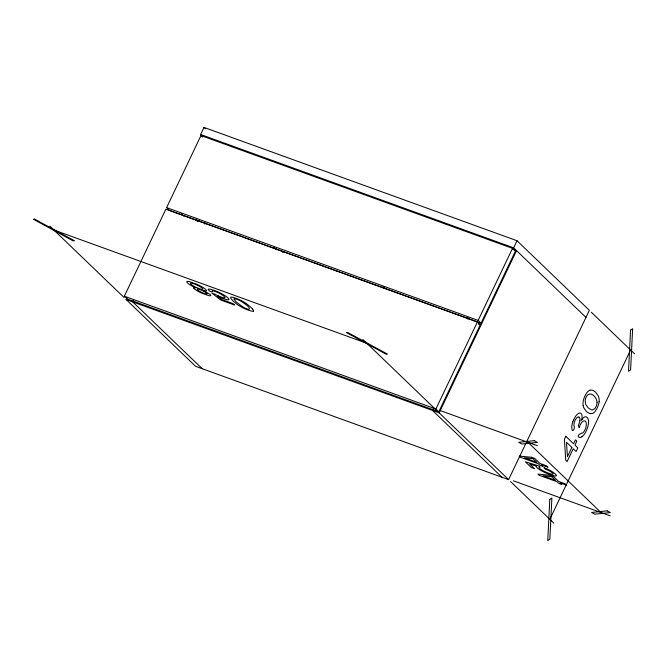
<?xml version="1.0" encoding="UTF-8"?>
<svg xmlns="http://www.w3.org/2000/svg" width="668" height="668" viewBox="0 0 668 668"><rect width="100%" height="100%" fill="white"/><g stroke="black" fill="none" stroke-linecap="round" stroke-linejoin="round"><path stroke-width="1" d="M579.899 420.69L579.974 420.13A4.292 2.012 -70.1 0 0 579.891 418.494L579.498 417.642A6.997 3.282 -70.1 0 0 579.156 417.283L579.056 417.199M572.76 421.884L573.428 420.172M202.855 136.656L200.617 134.502L203.99 127.413L517.024 240.739L589.351 310.319L508.59 479.632L195.565 366.306L126.127 299.514L127.02 297.636M124.348 296.208L165.856 209.193L477.403 321.984L480.3 324.765L438.792 411.789L127.237 298.988L124.348 296.208L435.903 409L438.792 411.789M166.608 207.614L200.976 135.554L512.531 248.354L515.42 251.135L481.052 323.187L169.497 210.395L166.608 207.614L478.154 320.406L481.052 323.187M133.65 300.041L132.757 301.911L202.195 368.711M205.034 222.711L205.026 223.638A1.77 0.835 -70.1 0 0 204.834 224.131M382.68 287.507L383.023 286.797M467.383 318.168L467.717 317.459M433.423 408.565L432.522 410.436L501.96 477.236M435.903 409L477.403 321.984M478.154 320.406L512.531 248.354M585.97 317.409L513.642 247.828L517.024 240.739M508.59 479.632L439.152 412.841L516.531 250.609L512.748 249.239M549.822 519.303L630.584 349.99M578.296 425.549L579.214 427.545M575.465 419.638L575.332 419.88A7.431 3.49 -70.1 0 0 574.956 420.656L574.839 420.923A5.536 2.597 -70.1 0 0 573.937 425.616C575.624 427.979 572.242 433.524 571.908 428.831A9.285 4.359 -70.1 0 1 572.752 421.875M581.569 420.097L582.129 419.262M197.427 221.25L199.114 220.398M195.098 287.641L195.899 287.825L194.864 287.374A8.058 1.453 25.5 0 1 188.384 283.691L187.908 283.274A12.233 2.204 25.5 0 1 187.407 282.806L186.906 282.172A9.402 1.695 25.5 0 1 187.032 281.445L187.149 281.412A10.646 1.92 25.5 0 1 187.658 281.353A9.92 1.795 25.5 0 1 189.57 281.645L196.951 284.317A9.928 1.795 25.5 0 1 200.642 286.129A10.746 1.937 25.5 0 1 201.502 286.597L201.903 286.831A9.335 1.687 25.5 0 1 204.851 288.76L205.744 289.528A8.784 1.586 25.5 0 1 204.75 290.931M204.625 290.856L203.631 290.622L210.119 294.421A9.352 1.687 25.5 0 1 210.403 294.713L210.52 294.855A8.008 1.445 25.5 0 1 210.629 295.657L210.428 295.732A9.544 1.72 25.5 0 1 209.977 295.774A8.734 1.578 25.5 0 1 208.274 295.506L201.786 293.152A8.575 1.545 25.5 0 1 198.588 291.599A9.185 1.662 25.5 0 1 197.853 291.19L197.503 290.989A7.899 1.428 25.5 0 1 194.972 289.344L194.572 289.01A9.586 1.728 25.5 0 1 194.104 288.584M204.525 293.544L204.299 293.469A6.922 1.252 25.5 0 1 203.581 293.21A5.428 0.977 25.5 0 1 200.291 291.699A5.035 0.91 25.5 0 1 197.686 289.97L197.461 289.703M200.617 134.502L513.642 247.828M274.673 248.162L275.775 248.805M384.935 288.075L384.225 287.825L384.626 288.209M478.338 324.055L480.3 324.765M53.857 229.992L366.882 343.319M440.504 410.67L537.264 445.698M126.127 299.514L439.152 412.841M513.433 480.826L610.185 515.855M198.129 288.234L198.722 288.459A8.584 1.553 25.5 0 0 199.607 288.776L200.149 288.952A6.563 1.186 25.5 0 0 202.688 288.726L202.496 288.501A8.492 1.536 25.5 0 0 202.128 288.133L201.661 287.741A6.404 1.152 25.5 0 0 195.457 284.376L194.856 284.142A8.492 1.536 25.5 0 0 194.254 283.917A7.273 1.311 25.5 0 0 191.658 283.165A5.945 1.077 25.5 0 0 190.522 283.307M591.355 312.257L634.6 353.856M468.468 318.177L469.955 319.613M466.406 317.634L467.884 319.053M203.99 127.413L205.485 128.849M528.054 442.366L600.983 512.523M200.976 135.554L202.421 136.948M280.744 250.358L282.99 252.521M362.866 339.453L437.148 410.904M510.602 481.57L553.839 523.169M196.091 219.321L198.312 221.459M195.273 219.413L196.751 220.841M181.295 213.902L183.541 216.065M49.841 226.126L124.123 297.577M252.429 308.9L253.205 309.919A16.984 3.064 25.5 0 1 253.322 311.046M583.181 405.668L583.389 406.578A16.541 7.766 -70.1 0 0 583.79 407.747L585.986 411.037A53.181 24.958 -70.1 0 0 586.921 411.947L589.76 413.634L592.424 413.517A9.694 4.551 -70.1 0 0 593.384 412.991L593.677 412.782A8.575 4.025 -70.1 0 0 595.38 411.004L596.975 408.365A12.959 6.079 -70.1 0 0 597.601 407.046L598.344 405.092A8.367 3.925 -70.1 0 0 599.087 401.794M218.01 295.74A7.039 1.269 25.5 0 1 214.879 294.087L211.89 293.11L220.749 300.032L234.476 305L233.065 303.639L222.052 299.648L217.325 295.999L218.127 296.392A10.73 1.937 25.5 0 0 223.312 298.629L224.966 299.172A9.736 1.754 25.5 0 0 227.704 299.773L227.922 299.782A11.097 2.004 25.5 0 0 228.464 299.748A9.937 1.795 25.5 0 0 228.89 299.122L228.18 298.17A14.838 2.68 25.5 0 0 227.546 297.569L227.053 297.16A11.89 2.146 25.5 0 0 222.97 294.454L220.883 293.319A9.911 1.787 25.5 0 0 218.185 292.016L214.829 290.638A15.189 2.739 25.5 0 0 213.351 290.104L211.063 289.411A9.661 1.745 25.5 0 0 209.218 289.085A9.552 1.728 25.5 0 0 208.224 289.628C208.783 291.073 212.925 293.11 212.182 290.998A5.812 1.052 25.5 0 1 212.566 290.889M218.01 295.749A7.223 1.303 25.5 0 0 221.083 297.026A9.294 1.678 25.5 0 0 221.718 297.252L222.82 297.594A6.48 1.169 25.5 0 0 224.991 297.561L224.398 296.684A12.4 2.238 25.5 0 0 223.897 296.216L222.628 295.231A7.356 1.328 25.5 0 0 220.423 293.87A7.807 1.411 25.5 0 0 219.797 293.528L219.48 293.369A6.446 1.161 25.5 0 0 216.081 291.824A7.498 1.353 25.5 0 0 215.221 291.507A6.179 1.119 25.5 0 0 212.541 290.872M194.029 288.551A7.064 1.278 25.5 0 1 195.006 287.582M579.231 427.553A12.375 5.803 -70.1 0 1 580.258 424.823A7.966 3.741 -70.1 0 1 580.575 424.23L580.884 423.671A6.187 2.906 -70.1 0 1 584.842 420.923L585.243 421.191A8.383 3.933 -70.1 0 1 585.619 421.591L585.727 421.742A6.688 3.14 -70.1 0 1 586.337 424.489A7.415 3.482 -70.1 0 1 586.27 425.407A6.58 3.09 -70.1 0 1 585.402 428.856L585.268 429.173A7.866 3.691 -70.1 0 1 584.851 430.075A6.087 2.856 -70.1 0 1 582.688 432.964C580.517 433.098 575.716 436.012 579.423 437.532A9.886 4.643 -70.1 0 0 584.767 433.607L585.961 431.486A14.713 6.905 -70.1 0 0 586.679 429.933L587.481 427.837A10.638 4.993 -70.1 0 0 588.466 423.312A11.607 5.444 -70.1 0 0 588.533 421.892L588.508 421.032A9.552 4.484 -70.1 0 0 587.848 418.335L587.356 417.634A11.982 5.62 -70.1 0 0 586.871 417.183L586.412 416.907A7.724 3.624 -70.1 0 0 582.112 419.212M575.465 419.638A5.144 2.413 -70.1 0 1 579.081 417.133M579.916 420.681A8.55 4.016 -70.1 0 1 578.404 425.324M581.694 420.08A7.857 3.682 -70.1 0 0 578.872 413.15A10.02 4.701 -70.1 0 0 573.536 420.23M582.446 436.329A10.429 4.893 -70.1 0 1 581.903 436.747M252.437 308.9A49.198 8.884 25.5 0 0 250.7 307.146L247.127 304.165A16.616 2.998 25.5 0 0 245.974 303.356L244.78 302.571A10.604 1.912 25.5 0 0 241.565 300.734A8.467 1.528 25.5 0 0 238.059 299.105L236.589 298.512A12.959 2.338 25.5 0 0 235.345 298.062L232.907 297.318A8.575 1.545 25.5 0 0 231.303 297.093L231.111 297.101A9.694 1.754 25.5 0 0 230.677 297.235L230.744 298.329L232.573 300.491A53.181 9.602 25.5 0 0 233.516 301.402L236.848 304.149A16.541 2.989 25.5 0 0 238.008 304.967L239.52 305.936A10.387 1.879 25.5 0 0 242.426 307.581A8.492 1.536 25.5 0 0 245.916 309.209L247.385 309.793A9.728 1.754 25.5 0 0 253.498 311.138M197.427 289.695A5.144 0.927 25.5 0 1 199.39 289.436L199.841 289.595A7.423 1.344 25.5 0 1 200.567 289.854L200.809 289.945A5.26 0.952 25.5 0 1 204.082 291.44A5.11 0.918 25.5 0 1 206.662 293.168A5.336 0.96 25.5 0 1 204.55 293.569M190.539 283.315A7.473 1.353 25.5 0 0 191.056 284.234A8.058 1.453 25.5 0 0 191.349 284.493L191.499 284.618A6.455 1.169 25.5 0 0 198.137 288.234M583.197 405.651A10.788 5.068 -70.1 0 1 583.072 402.044A8.492 3.983 -70.1 0 1 583.957 398.37L584.567 396.809A9.728 4.567 -70.1 0 1 589.877 390.12M589.852 390.304A16.984 7.966 -70.1 0 1 592.499 390.279L594.386 391.214A52.897 24.825 -70.1 0 1 595.931 392.575L598.369 396.099A16.616 7.799 -70.1 0 1 598.77 397.26L598.979 398.17A10.813 5.077 -70.1 0 1 599.096 401.794M383.966 287.966A0.977 0.843 -46.1 0 1 384.484 287.557M273.88 248.195A1.111 0.96 -46.1 0 1 274.239 247.744M276.051 248.17A0.977 0.843 -46.1 0 1 276.043 248.655M195.916 219.471A1.111 0.96 -46.1 0 1 195.808 219.931M597.05 402.194L596.866 404.14A5.052 2.371 -70.1 0 1 596.29 406.052L595.706 407.271A5.068 2.38 -70.1 0 1 594.67 408.741L592.065 410.085L588.992 408.49A62.725 29.442 -70.1 0 1 587.915 407.472L585.644 404.232L585.135 400.583A4.985 2.338 -70.1 0 1 585.627 398.47L585.861 397.852A6.187 2.906 -70.1 0 1 586.287 396.917L586.446 396.625A5.202 2.438 -70.1 0 1 587.681 394.938C591.739 391.481 597 398.186 597.05 402.194M549.789 499.455L547.76 540.587L549.856 539.151L551.885 498.019L549.789 499.455M630.55 330.142L628.521 371.274L630.609 369.838L632.646 328.706L630.55 330.142M234.009 299.064L235.779 301.477A62.725 11.323 25.5 0 0 236.831 302.504L243.695 307.489A4.985 0.902 25.5 0 0 245.707 308.424L246.292 308.658A6.187 1.119 25.5 0 0 247.16 308.983L247.436 309.075A5.202 0.935 25.5 0 0 248.98 309.459C251.853 307.864 241.657 301.477 239.445 300.425A5.052 0.91 25.5 0 0 237.633 299.631L236.489 299.214A5.068 0.918 25.5 0 0 235.144 298.863L234.042 298.988M565.788 436.304L564.376 439.26L565.754 460.235L567.115 461.546L573.219 448.737L576.1 451.518L577.828 447.894L574.948 445.113L576.851 441.13L575.49 439.828L573.595 443.811L565.788 436.304M571.866 447.435L567.458 456.678L566.431 442.208L571.866 447.435M536.437 466.197L536.379 466.256A10.73 1.937 25.5 0 0 537.022 467.692L537.965 468.493A9.736 1.754 25.5 0 0 540.946 470.456L541.356 470.69A11.097 2.004 25.5 0 0 542.666 471.416A9.937 1.795 25.5 0 0 546.366 473.203L549.255 474.372A14.838 2.68 25.5 0 0 550.649 474.865L551.492 475.148A11.89 2.146 25.5 0 0 555.275 475.983L556.102 475.9A9.911 1.787 25.5 0 0 556.402 475.449L555.692 474.38A15.189 2.739 25.5 0 0 555.016 473.746L553.438 472.518A9.661 1.745 25.5 0 0 551.05 471.024A9.552 1.728 25.5 0 0 546.541 468.736L543.886 467.633L545.138 469.019L548.553 470.531A5.812 1.052 25.5 0 1 549.847 471.207A6.179 1.119 25.5 0 1 552.553 473.027A7.498 1.353 25.5 0 1 552.904 473.378A6.446 1.161 25.5 0 1 552.97 474.163L552.87 474.18A7.807 1.411 25.5 0 1 552.628 474.205A7.356 1.328 25.5 0 1 551.033 473.963L549.205 473.403A12.4 2.238 25.5 0 1 548.111 473.019L545.372 471.892A6.48 1.169 25.5 0 1 540.679 469.262L539.961 468.694A9.294 1.678 25.5 0 1 539.652 468.41A7.223 1.303 25.5 0 1 539.068 467.466A7.039 1.269 25.5 0 1 540.12 467.258L538.333 465.78L525.315 461.772L531.31 467.533L534.55 468.711L529.741 464.085L536.437 466.197M34.644 219.129L33.4 219.254L73.071 240.847L74.323 240.722L34.644 219.129M347.669 332.455L346.425 332.58L386.104 354.182L387.348 354.048L347.669 332.455M534.25 440.705L518.685 442.3L521.858 444.028L537.423 442.433L534.25 440.705M607.179 510.861L591.614 512.456L594.787 514.185L610.352 512.59L607.179 510.861M531.553 457.263L519.17 456.077L520.372 457.238L538.258 463.717L539.886 465.279L542.992 466.406L541.364 464.836L547.977 467.233L546.499 465.813L539.886 463.417L534.659 458.39L531.553 457.263M550.273 475.274L537.882 474.088L539.093 475.249L556.978 481.72L558.607 483.29L561.713 484.417L560.085 482.847L566.689 485.244L565.212 483.816L558.607 481.428L553.38 476.401L550.273 475.274M533.006 458.665L524.338 457.789L536.78 462.289L533.006 458.665M551.726 476.668L543.051 475.791L555.5 480.3L551.726 476.668"/></g></svg>
